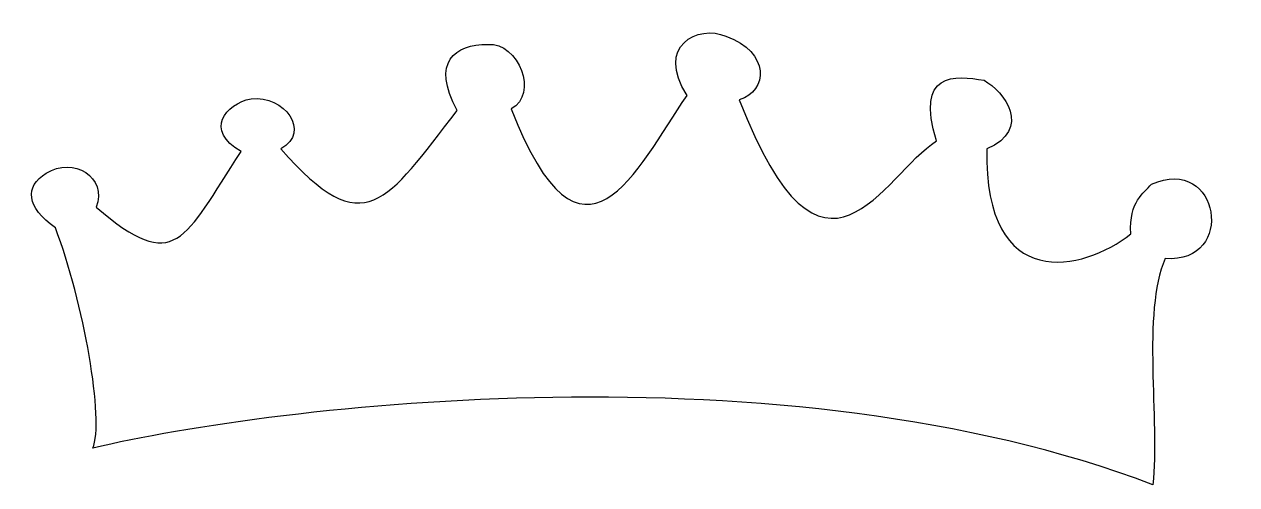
# Model space of a CAD drawing. Header units: centimetres. Extents: x -8.6 to 8.8, y -3.2 to 3.4.
import ezdxf

# ---------------------------------------------------------------- set-up
doc = ezdxf.new("R2010")
doc.units = ezdxf.units.CM
doc.header["$MEASUREMENT"] = 0
doc.layers.add('Camada 1', color=7, linetype='Continuous')

msp = doc.modelspace()

# ---------------------------------------------------------------- linework, layer by layer
at = {"layer": 'Camada 1'}
msp.add_open_spline([(-7.58535, -2.71316), (-4.96494, -2.09028), (2.32996, -1.22096), (7.6256, -3.23661), (7.6256, -3.23661), (7.72371, -2.32456), (7.46389, -0.76366), (7.80012, 0.00332), (7.80012, 0.00332), (8.82787, -0.07219), (8.58665, 1.50578), (7.60332, 1.06874), (7.60332, 1.06874), (7.49722, 0.93719), (7.28127, 0.83469), (7.30786, 0.35743), (7.30786, 0.35743), (6.62574, -0.18383), (5.2026, -0.50276), (5.24152, 1.57441), (5.24152, 1.57441), (5.90046, 1.86275), (5.49372, 2.39777), (5.20257, 2.55885), (5.20257, 2.55885), (4.7868, 2.63444), (4.20578, 2.6773), (4.52222, 1.68951), (4.52222, 1.68951), (3.75787, 1.21585), (2.90046, -0.85414), (1.69091, 2.28054), (1.69091, 2.28054), (2.1022, 2.39563), (2.13597, 2.96592), (1.49983, 3.19055), (1.49983, 3.19055), (1.1034, 3.36142), (0.47938, 3.05286), (0.9419, 2.342), (0.9419, 2.342), (0.21149, 1.2734), (-0.55813, -0.46026), (-1.58413, 2.14933), (-1.58413, 2.14933), (-1.17953, 2.35869), (-1.47663, 3.10252), (-1.91848, 3.07368), (-1.91848, 3.07368), (-2.38732, 3.0731), (-2.73665, 2.82495), (-2.35533, 2.1266), (-2.35533, 2.1266), (-3.37363, 0.81831), (-3.68388, 0.20676), (-4.88541, 1.57481), (-4.88541, 1.57481), (-4.44647, 1.82569), (-4.84104, 2.34726), (-5.31425, 2.2944), (-5.31425, 2.2944), (-5.68313, 2.21873), (-5.98552, 1.84075), (-5.45636, 1.53838), (-5.45636, 1.53838), (-6.28411, 0.2701), (-6.39515, -0.23457), (-7.53506, 0.7395), (-7.53506, 0.7395), (-7.36837, 1.1731), (-7.86595, 1.46705), (-8.25256, 1.22829), (-8.25256, 1.22829), (-8.56802, 1.03345), (-8.53778, 0.74154), (-8.12117, 0.44642), (-8.12117, 0.44642), (-7.72138, -0.60371), (-7.40938, -2.33994), (-7.58535, -2.71316)], degree=3, knots=[0, 0, 0, 0, 0.04761905, 0.04761905, 0.04761905, 0.04761905, 0.0952381, 0.0952381, 0.0952381, 0.0952381, 0.14285714, 0.14285714, 0.14285714, 0.14285714, 0.19047619, 0.19047619, 0.19047619, 0.19047619, 0.23809524, 0.23809524, 0.23809524, 0.23809524, 0.28571429, 0.28571429, 0.28571429, 0.28571429, 0.33333333, 0.33333333, 0.33333333, 0.33333333, 0.38095238, 0.38095238, 0.38095238, 0.38095238, 0.42857143, 0.42857143, 0.42857143, 0.42857143, 0.47619048, 0.47619048, 0.47619048, 0.47619048, 0.52380952, 0.52380952, 0.52380952, 0.52380952, 0.57142857, 0.57142857, 0.57142857, 0.57142857, 0.61904762, 0.61904762, 0.61904762, 0.61904762, 0.66666667, 0.66666667, 0.66666667, 0.66666667, 0.71428571, 0.71428571, 0.71428571, 0.71428571, 0.76190476, 0.76190476, 0.76190476, 0.76190476, 0.80952381, 0.80952381, 0.80952381, 0.80952381, 0.85714286, 0.85714286, 0.85714286, 0.85714286, 0.9047619, 0.9047619, 0.9047619, 0.9047619, 1, 1, 1, 1], dxfattribs=at)

doc.saveas('drawing.dxf')
